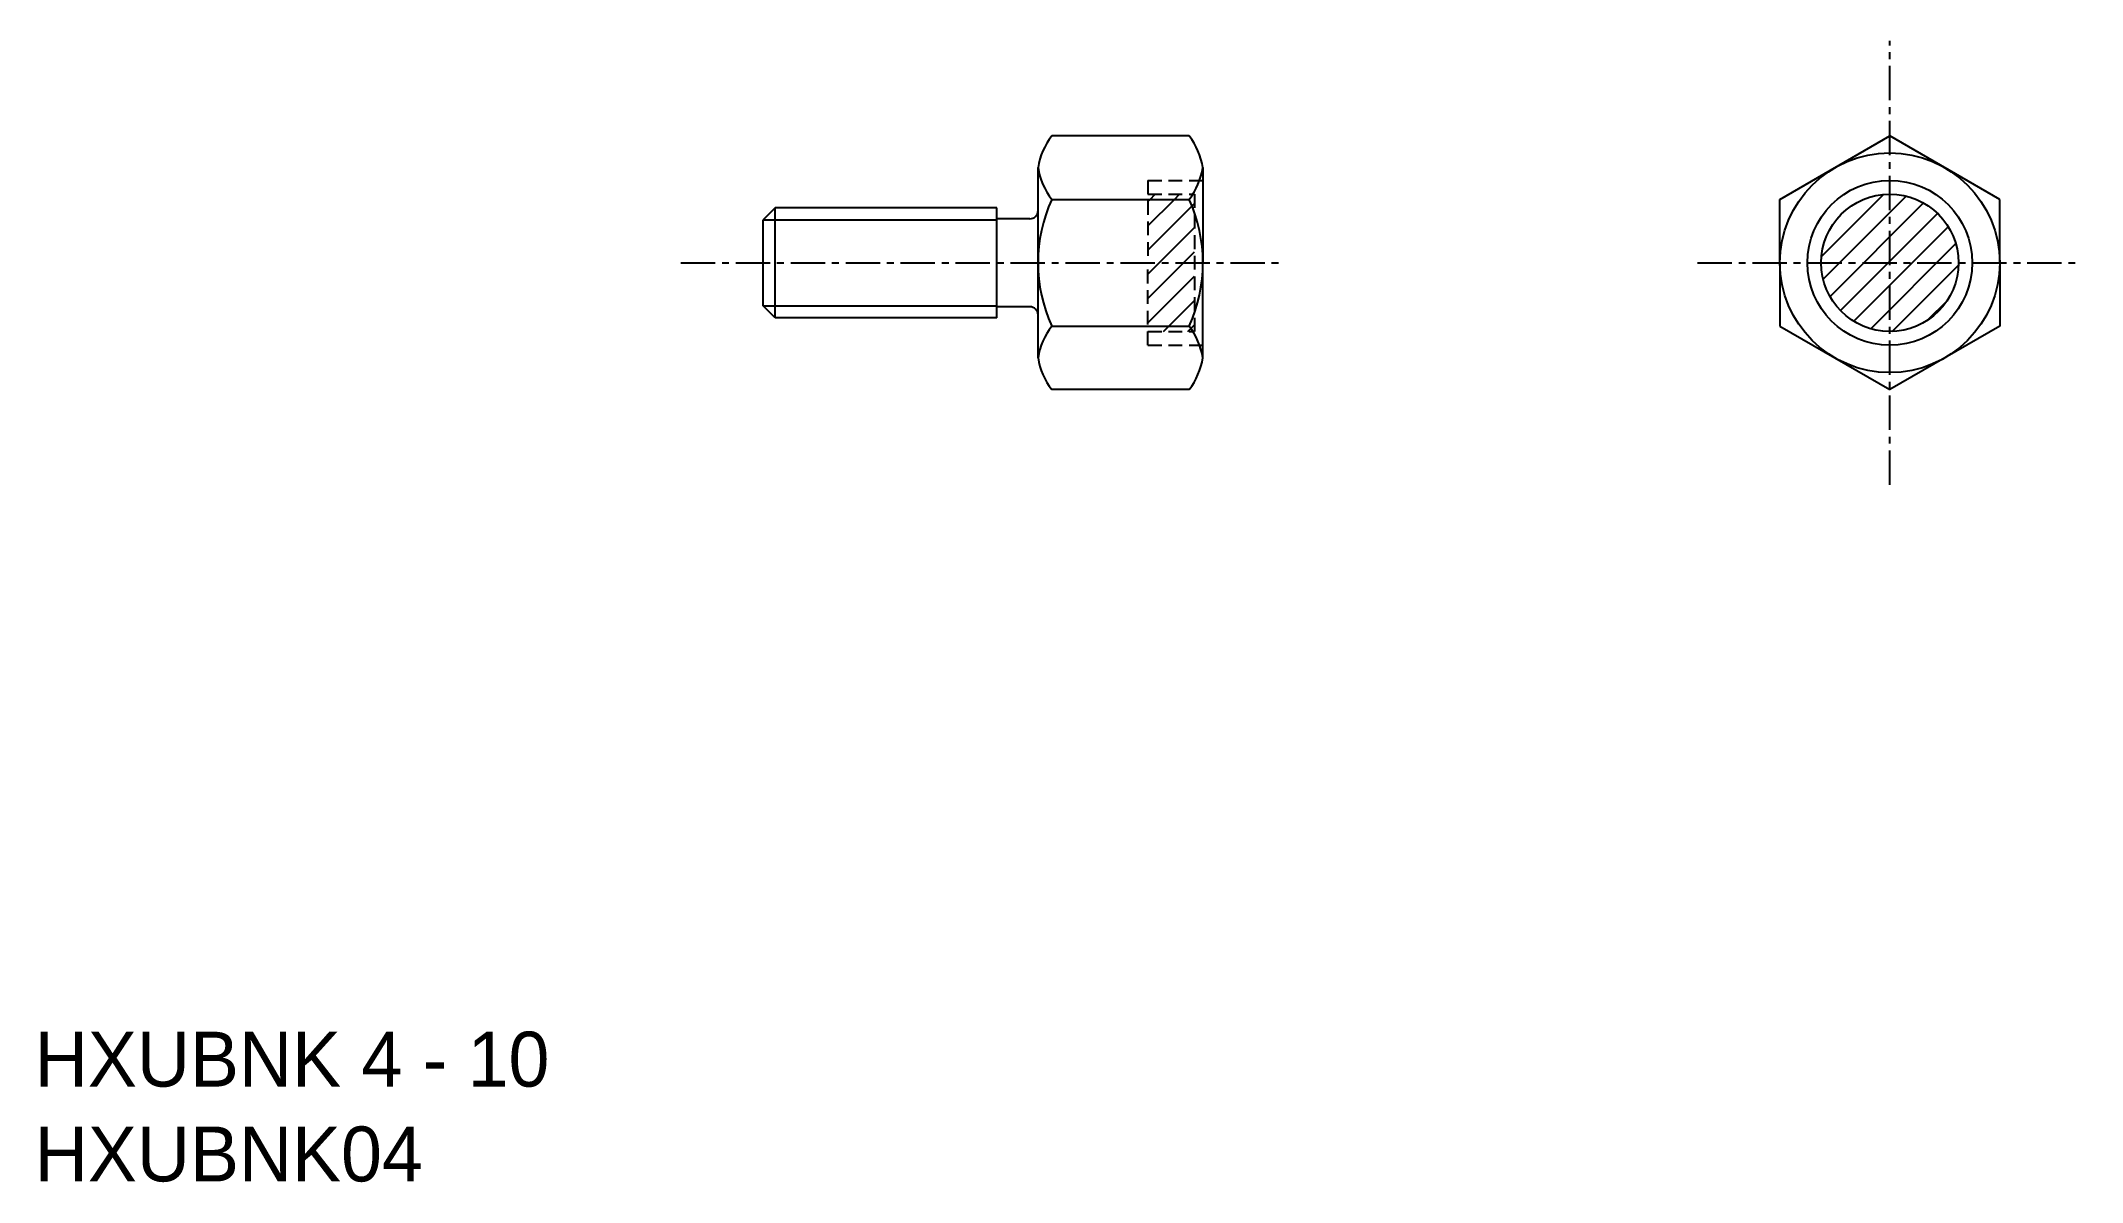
# Model space of a CAD drawing. Extents: x 13.7 to 88, y 16.5 to 58.1.
import ezdxf

# ---------------------------------------------------------------- set-up
doc = ezdxf.new("R2010")
doc.units = 0
doc.linetypes.add('CENTER', pattern=[2, 1.25, -0.25, 0.25, -0.25])
doc.linetypes.add('DASHED', pattern=[0.75, 0.5, -0.25])
doc.layers.get('0').update_dxf_attribs({"linetype": 'CONTINUOUS'})
doc.layers.add('CENTER', color=1, linetype='CENTER')

# ---------------------------------------------------------------- blocks, each defined once
blk = doc.blocks.new('*X2')
at = {"color": 0, "linetype": 'CONTINUOUS'}
for p, q in [((54, 51.348), (54.961, 52.309)), ((54, 52.232), (54.077, 52.309)), ((54, 50.464), (55.605, 52.069)), ((54.077, 52.309), (54.268, 52.5)), ((54.961, 52.309), (55.152, 52.5)), ((55.605, 52.069), (55.7, 52.164)), ((78.51, 50.226), (80.774, 52.49)), ((78.572, 49.404), (81.596, 52.428)), ((78.823, 48.771), (82.229, 52.177)), ((54, 49.581), (55.7, 51.281)), ((79.2, 48.265), (82.735, 51.8)), ((79.69, 47.871), (83.129, 51.31)), ((80.303, 47.599), (83.401, 50.697)), ((54, 48.697), (55.7, 50.397)), ((81.089, 47.502), (83.498, 49.911)), ((54, 47.813), (55.7, 49.513)), ((54.762, 47.691), (55.7, 48.629)), ((82.401, 47.929), (83.071, 48.599)), ((54.571, 47.5), (54.762, 47.691)), ((55.455, 47.5), (55.563, 47.608)), ((55.563, 47.608), (55.7, 47.745))]:
    blk.add_line(p, q, dxfattribs=at)

msp = doc.modelspace()

# ---------------------------------------------------------------- linework, layer by layer
at = {"color": 7, "linetype": 'CONTINUOUS'}
for p, q in [((55.503, 54.619), (50.497, 54.619)), ((77, 52.309), (81, 54.619)), ((85, 52.309), (81, 54.619)), ((50, 46.536), (50, 53.464)), ((56, 53.464), (56, 50)), ((50.497, 52.309), (55.503, 52.309)), ((77, 50), (77, 52.309)), ((85, 50), (85, 52.309)), ((40.433, 52), (40, 51.567)), ((40, 48.433), (40, 51.567)), ((40.433, 48), (40.433, 52)), ((48.5, 52), (40.433, 52)), ((48.5, 48), (48.5, 52)), ((49.7, 51.6), (48.5, 51.6)), ((56, 46.536), (56, 50)), ((77, 50), (77, 47.691)), ((85, 50), (85, 47.691)), ((40.433, 48), (40, 48.433)), ((49.7, 48.4), (48.5, 48.4)), ((48.5, 48), (40.433, 48)), ((50.497, 47.691), (55.503, 47.691)), ((77, 47.691), (81, 45.381)), ((85, 47.691), (81, 45.381)), ((55.503, 45.381), (50.497, 45.381))]:
    msp.add_line(p, q, dxfattribs=at)
at = {"color": 3, "linetype": 'DASHED'}
for p, q in [((54, 53), (54, 50)), ((54, 53), (56, 53)), ((54, 52.5), (55.7, 52.5)), ((55.7, 52.5), (55.7, 47.5)), ((54, 47), (54, 50)), ((54, 47.5), (55.7, 47.5)), ((54, 47), (56, 47))]:
    msp.add_line(p, q, dxfattribs=at)
at = {"color": 3, "linetype": 'CONTINUOUS'}
for p, q in [((40, 51.567), (48.5, 51.567)), ((40, 48.433), (48.5, 48.433))]:
    msp.add_line(p, q, dxfattribs=at)
at = {"color": 7, "linetype": 'CONTINUOUS'}
for radius in [4, 3, 2.5]:
    msp.add_circle((81, 50), radius, dxfattribs=at)
for centre, radius, start, end in [((52.578, 53.038), 2.613, 142.77301, 170.61497), ((53.422, 53.038), 2.613, 9.38503, 37.22699), ((52.578, 53.89), 2.613, 189.38503, 217.22699), ((53.422, 53.89), 2.613, 322.77301, 350.61497), ((55.61, 50), 5.61, 155.68884, 204.31116), ((50.39, 50), 5.61, 335.68884, 24.31116), ((49.7, 51.9), 0.3, 270, 0), ((49.7, 48.1), 0.3, 360, 90), ((52.578, 46.11), 2.613, 142.77301, 170.61497), ((53.422, 46.11), 2.613, 9.38503, 37.22699), ((52.578, 46.962), 2.613, 189.38503, 217.22699), ((53.422, 46.962), 2.613, 322.77301, 350.61497)]:
    msp.add_arc(centre, radius, start, end, dxfattribs=at)
at = {"layer": 'CENTER', "color": 1, "linetype": 'CENTER'}
for p, q in [((81, 41.917), (81, 58.083)), ((37, 50), (59, 50)), ((74, 50), (88, 50))]:
    msp.add_line(p, q, dxfattribs=at)

# ---------------------------------------------------------------- block references
at = {"color": 3, "linetype": 'CONTINUOUS'}
msp.add_blockref('*X2', (0, 0), dxfattribs=at)

# ---------------------------------------------------------------- texts
at = {"color": 7, "linetype": 'CONTINUOUS'}
for s, p in [('HXUBNK 4 - 10', (13.489, 20)), ('HXUBNK04', (13.489, 16.547))]:
    msp.add_text(s, height=2, dxfattribs=at).set_placement(p)

doc.saveas('drawing.dxf')
